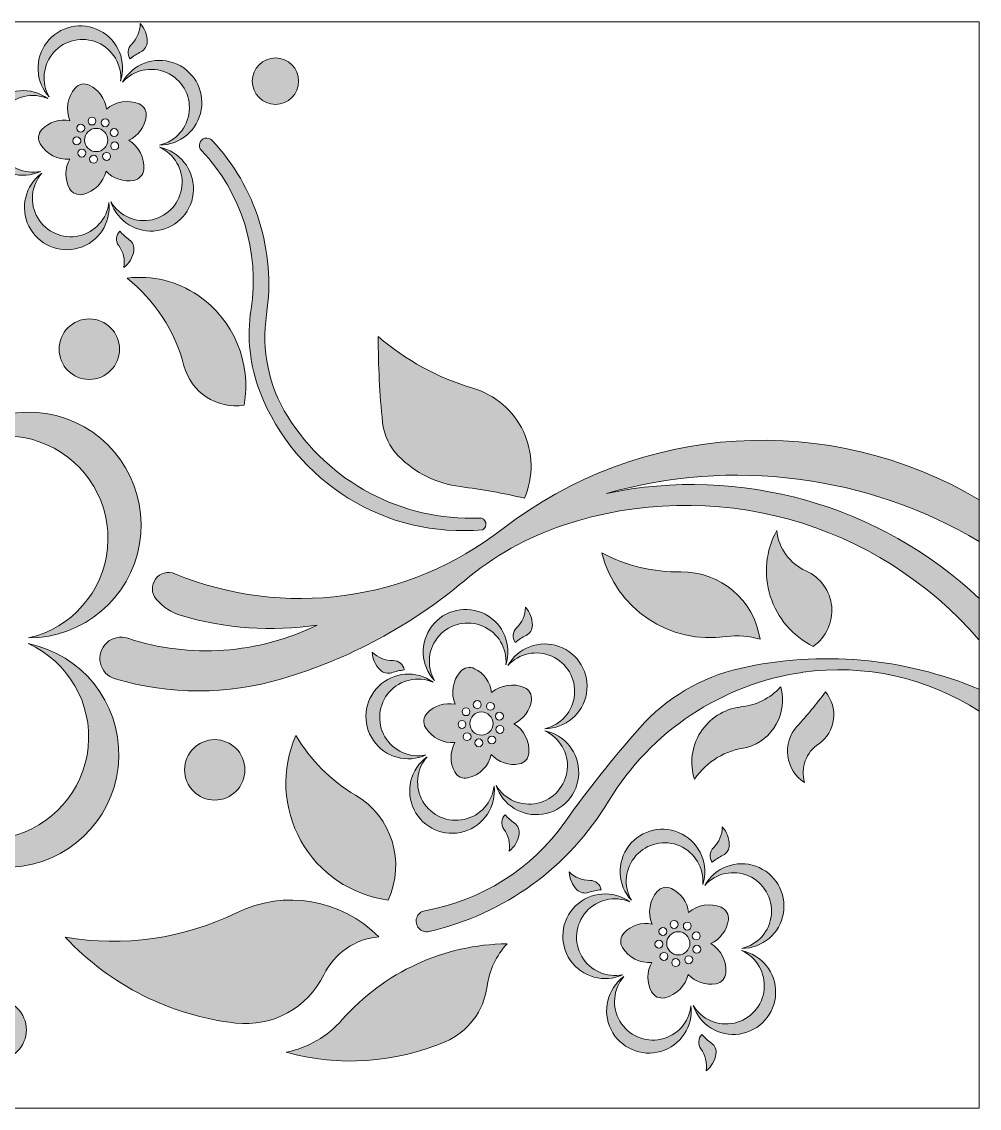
# Model space of a CAD drawing. Header units: millimetres. Extents: x 17217 to 18905, y -397 to 1453.
# Drawn here: x 18404 to 18905, y 885 to 1453 of the extents above; entities that cross this region are included whole.
import ezdxf

# ---------------------------------------------------------------- set-up
doc = ezdxf.new("R2010")
doc.units = ezdxf.units.MM
doc.layers.add('hadika', color=3, linetype='Continuous', lineweight=35)

msp = doc.modelspace()

# ---------------------------------------------------------------- hatches: boundary and pattern name
at = {"layer": 'hadika', "lineweight": 0}
h = msp.add_hatch(color=41, dxfattribs=at)
h.dxf.hatch_style = 1
h.paths.add_polyline_path([(18455.97, 1421.43, 1.741086), (18418.64, 1413.19, -1.363612)])
h = msp.add_hatch(color=41, dxfattribs=at)
h.dxf.hatch_style = 1
h.paths.add_polyline_path([(18461.58, 1440.65, 0.368825), (18460.92, 1433.14, -0.048384), (18466.56, 1436.74, 0.280042), (18469.86, 1442.09, 0.191339), (18466.2, 1451.51, -0.198632)])
h = msp.add_hatch(color=41, dxfattribs=at)
h.dxf.hatch_style = 1
h.paths.add_polyline_path([(18457, 1420.98, -1.363612), (18476.38, 1388.02, 1.741086)])
h = msp.add_hatch(color=41, dxfattribs=at)
h.dxf.hatch_style = 1
h.paths.add_polyline_path([(18549.04, 1421.44, 1), (18524.83, 1421.44, 1)])
h = msp.add_hatch(color=41, dxfattribs=at)
h.dxf.hatch_style = 1
h.paths.add_polyline_path([(18429.34, 1380.75, 0.255309), (18429.23, 1365.37, 0.339445), (18436.14, 1362.26, 0.283951), (18448.36, 1374.45, 0.255309), (18462.95, 1369.59, 0.339445), (18468.04, 1375.2, 0.283951), (18460.22, 1390.59, 0.255309), (18469.35, 1402.96, 0.339445), (18465.59, 1409.54, 0.283951), (18448.54, 1406.86, 0.255309), (18439.59, 1419.37, 0.339445), (18432.18, 1417.83, 0.283951), (18429.45, 1400.78, 0.255309), (18414.8, 1396.13, 0.339445), (18413.97, 1388.6, 0.283951)])
h.paths.add_polyline_path([(18441.84, 1382.68, -1), (18441.84, 1378.54, -1)], flags=16)
h.paths.add_polyline_path([(18435.68, 1381.77, -1), (18435.68, 1385.9, -1)], flags=16)
h.paths.add_polyline_path([(18443.18, 1396.75, -1), (18443.18, 1384.62, -1)], flags=16)
h.paths.add_polyline_path([(18448.63, 1384.17, -1), (18448.63, 1380.04, -1)], flags=16)
h.paths.add_polyline_path([(18433.03, 1388.19, -1), (18433.03, 1392.33, -1)], flags=16)
h.paths.add_polyline_path([(18452.87, 1389.68, -1), (18452.87, 1385.54, -1)], flags=16)
h.paths.add_polyline_path([(18435.13, 1394.82, -1), (18435.13, 1398.95, -1)], flags=16)
h.paths.add_polyline_path([(18452.58, 1396.62, -1), (18452.58, 1392.49, -1)], flags=16)
h.paths.add_polyline_path([(18441, 1402.68, -1), (18441, 1398.54, -1)], flags=16)
h.paths.add_polyline_path([(18447.89, 1401.76, -1), (18447.89, 1397.62, -1)], flags=16)
h = msp.add_hatch(color=41, dxfattribs=at)
h.dxf.hatch_style = 1
h.paths.add_polyline_path([(18414.19, 1374.3, -1.363612), (18417.89, 1412.35, 1.741086)])
h = msp.add_hatch(color=41, dxfattribs=at)
h.dxf.hatch_style = 1
h.paths.add_polyline_path([(18503.75, 1390.51, 1.002653), (18498.19, 1385.26, -0.232545), (18524.15, 1302.18, 0.132035), (18528.86, 1258.89, 0.33502), (18645.25, 1186.99, 0.79257), (18643.57, 1193.08, -0.269428), (18543.32, 1246.18, -0.178124), (18532.24, 1299.49, 0.229446)])
h = msp.add_hatch(color=41, dxfattribs=at)
h.dxf.hatch_style = 1
h.paths.add_polyline_path([(18476.27, 1386.9, -1.363612), (18450.91, 1358.29, 1.741086)])
h = msp.add_hatch(color=41, dxfattribs=at)
h.dxf.hatch_style = 1
h.paths.add_polyline_path([(18414.76, 1373.33, 1.741086), (18449.81, 1358.05, -1.363612)])
h = msp.add_hatch(color=41, dxfattribs=at)
h.dxf.hatch_style = 1
h.paths.add_polyline_path([(18457.72, 1324.06, 0.191339), (18462.88, 1332.76, 0.280042), (18460.5, 1338.57, -0.048384), (18455.52, 1343.04, 0.368825), (18454.94, 1335.53, -0.198632)])
h = msp.add_hatch(color=41, dxfattribs=at)
h.dxf.hatch_style = 1
h.paths.add_polyline_path([(18496.41, 1309.5, 0.18184), (18459.38, 1318.5, -0.162578), (18489.04, 1272.71, 0.38684), (18520.53, 1252.09, 0.295719)])
h = msp.add_hatch(color=41, dxfattribs=at)
h.dxf.hatch_style = 1
h.paths.add_polyline_path([(18455.38, 1281.35, 1), (18423.8, 1281.35, 1)])
h = msp.add_hatch(color=41, dxfattribs=at)
h.dxf.hatch_style = 1
h.paths.add_polyline_path([(18590.66, 1287.9, 0.026888), (18592.94, 1243.03, 0.170302), (18601.26, 1225.43, 0.16784), (18633.43, 1209.52, -0.025703), (18667.11, 1203.46, 0.449514), (18640.05, 1261.02, -0.106439)])
h = msp.add_hatch(color=41, dxfattribs=at)
h.dxf.hatch_style = 1
h.paths.add_polyline_path([(18356.22, 1218.31, -1.363612), (18407.89, 1130.41, 1.741086)])
h = msp.add_hatch(color=41, dxfattribs=at)
h.dxf.hatch_style = 1
h.paths.add_polyline_path([(18655.34, 1187.16, -0.268861), (18484.24, 1164.01, 0.783613), (18474.52, 1150.74, 0.147922), (18487.74, 1142.08, 0.108718), (18558.74, 1137.13, -0.19551), (18459.67, 1130.24, 1.014903), (18453.06, 1109.04, 0.144591), (18540.3, 1109.04, 0.103478), (18635.67, 1160.33, -0.094727), (18687.46, 1189.34, -0.30474), (18904.88, 1129.23), (18904.88, 1151.09, 0.245213), (18709.95, 1205.94, -0.205935), (18904.88, 1180.83), (18904.88, 1202.6, 0.308256)])
h = msp.add_hatch(color=41, dxfattribs=at)
h.dxf.hatch_style = 1
h.paths.add_polyline_path([(18798.97, 1186.55, 0.42589), (18818.06, 1126.01, 0.585803), (18814.28, 1165.47, -0.269972)])
h = msp.add_hatch(color=41, dxfattribs=at)
h.dxf.hatch_style = 1
h.paths.add_polyline_path([(18707.6, 1174.85, 0.385893), (18772.75, 1131.14, -0.11454), (18790.26, 1129.7, 0.376332), (18748.93, 1164.91, -0.125681)])
h = msp.add_hatch(color=41, dxfattribs=at)
h.dxf.hatch_style = 1
h.paths.add_polyline_path([(18657.38, 1116.4, 1.741086), (18620.04, 1108.16, -1.363612)])
h = msp.add_hatch(color=41, dxfattribs=at)
h.dxf.hatch_style = 1
h.paths.add_polyline_path([(18662.99, 1135.62, 0.368825), (18662.33, 1128.11, -0.048384), (18667.97, 1131.71, 0.280042), (18671.27, 1137.06, 0.191339), (18667.6, 1146.48, -0.198632)])
h = msp.add_hatch(color=41, dxfattribs=at)
h.dxf.hatch_style = 1
h.paths.add_polyline_path([(18407.6, 1127.43, -1.363612), (18339.97, 1051.12, 1.741086)])
h = msp.add_hatch(color=41, dxfattribs=at)
h.dxf.hatch_style = 1
h.paths.add_polyline_path([(18658.41, 1115.95, -1.363612), (18677.79, 1082.99, 1.741086)])
h = msp.add_hatch(color=41, dxfattribs=at)
h.dxf.hatch_style = 1
h.paths.add_polyline_path([(18587.51, 1122.97, 0.191339), (18591.59, 1113.71, 0.280042), (18597.7, 1112.26, -0.048384), (18604.24, 1113.71, 0.368825), (18598.46, 1118.55, -0.198632)])
h = msp.add_hatch(color=41, dxfattribs=at)
h.dxf.hatch_style = 1
h.paths.add_polyline_path([(18688.21, 1034.1, -0.196899), (18615.03, 987.81, 1.025656), (18617.23, 976.97, 0.203748), (18711.12, 1045.12, -0.225983), (18812.68, 1112.43, -0.181065), (18904.88, 1092.06), (18904.88, 1103.59, 0.1558), (18779.82, 1114.48, 0.157298), (18727.42, 1083.48, 0.026622)])
h = msp.add_hatch(color=41, dxfattribs=at)
h.dxf.hatch_style = 1
h.paths.add_polyline_path([(18630.75, 1075.72, 0.255309), (18630.64, 1060.34, 0.339445), (18637.54, 1057.23, 0.283951), (18649.76, 1069.42, 0.255309), (18664.35, 1064.56, 0.339445), (18669.45, 1070.17, 0.283951), (18661.63, 1085.56, 0.255309), (18670.76, 1097.93, 0.339445), (18667, 1104.51, 0.283951), (18649.95, 1101.83, 0.255309), (18641, 1114.34, 0.339445), (18633.58, 1112.8, 0.283951), (18630.86, 1095.75, 0.255309), (18616.2, 1091.1, 0.339445), (18615.38, 1083.57, 0.283951)])
h.paths.add_polyline_path([(18643.25, 1077.65, -1), (18643.25, 1073.51, -1)], flags=16)
h.paths.add_polyline_path([(18637.09, 1076.74, -1), (18637.09, 1080.87, -1)], flags=16)
h.paths.add_polyline_path([(18644.59, 1091.72, -1), (18644.59, 1079.59, -1)], flags=16)
h.paths.add_polyline_path([(18650.04, 1079.14, -1), (18650.04, 1075.01, -1)], flags=16)
h.paths.add_polyline_path([(18634.44, 1083.16, -1), (18634.44, 1087.3, -1)], flags=16)
h.paths.add_polyline_path([(18654.28, 1084.65, -1), (18654.28, 1080.52, -1)], flags=16)
h.paths.add_polyline_path([(18636.54, 1089.79, -1), (18636.54, 1093.92, -1)], flags=16)
h.paths.add_polyline_path([(18653.99, 1091.59, -1), (18653.99, 1087.46, -1)], flags=16)
h.paths.add_polyline_path([(18642.41, 1097.65, -1), (18642.41, 1093.51, -1)], flags=16)
h.paths.add_polyline_path([(18649.3, 1096.73, -1), (18649.3, 1092.59, -1)], flags=16)
h = msp.add_hatch(color=41, dxfattribs=at)
h.dxf.hatch_style = 1
h.paths.add_polyline_path([(18615.6, 1069.27, -1.363612), (18619.3, 1107.32, 1.741086)])
h = msp.add_hatch(color=41, dxfattribs=at)
h.dxf.hatch_style = 1
h.paths.add_polyline_path([(18756, 1056.66, -0.218114), (18783.42, 1073.09, 0.410612), (18801.05, 1104.81, -0.185211), (18779.88, 1094.31, 0.467913)])
h = msp.add_hatch(color=41, dxfattribs=at)
h.dxf.hatch_style = 1
h.paths.add_polyline_path([(18809.57, 1084.15, 0.462984), (18813.47, 1054.9, -0.327869), (18820.99, 1075.1, 0.443405), (18824.46, 1102.17, -0.022154)])
h = msp.add_hatch(color=41, dxfattribs=at)
h.dxf.hatch_style = 1
h.paths.add_polyline_path([(18547.62, 1079.43, 0.499953), (18595.8, 993.42, 0.385976), (18578.8, 1048.24, -0.126855)])
h = msp.add_hatch(color=41, dxfattribs=at)
h.dxf.hatch_style = 1
h.paths.add_polyline_path([(18677.68, 1081.87, -1.363612), (18652.32, 1053.26, 1.741086)])
h = msp.add_hatch(color=41, dxfattribs=at)
h.dxf.hatch_style = 1
h.paths.add_polyline_path([(18520.97, 1061.46, 1), (18489.38, 1061.46, 1)])
h = msp.add_hatch(color=41, dxfattribs=at)
h.dxf.hatch_style = 1
h.paths.add_polyline_path([(18616.17, 1068.3, 1.741086), (18651.22, 1053.02, -1.363612)])
h = msp.add_hatch(color=41, dxfattribs=at)
h.dxf.hatch_style = 1
h.paths.add_polyline_path([(18659.13, 1019.03, 0.191339), (18664.29, 1027.73, 0.280042), (18661.91, 1033.54, -0.048384), (18656.93, 1038.01, 0.368825), (18656.35, 1030.5, -0.198632)])
h = msp.add_hatch(color=41, dxfattribs=at)
h.dxf.hatch_style = 1
h.paths.add_polyline_path([(18760.32, 1001.52, 1.741086), (18722.99, 993.28, -1.363612)])
h = msp.add_hatch(color=41, dxfattribs=at)
h.dxf.hatch_style = 1
h.paths.add_polyline_path([(18765.93, 1020.73, 0.368825), (18765.27, 1013.23, -0.048384), (18770.91, 1016.83, 0.280042), (18774.21, 1022.17, 0.191339), (18770.55, 1031.6, -0.198632)])
h = msp.add_hatch(color=41, dxfattribs=at)
h.dxf.hatch_style = 1
h.paths.add_polyline_path([(18761.35, 1001.07, -1.363612), (18780.73, 968.11, 1.741086)])
h = msp.add_hatch(color=41, dxfattribs=at)
h.dxf.hatch_style = 1
h.paths.add_polyline_path([(18690.46, 1008.08, 0.191339), (18694.53, 998.82, 0.280042), (18700.64, 997.38, -0.048384), (18707.18, 998.82, 0.368825), (18701.41, 1003.66, -0.198632)])
h = msp.add_hatch(color=41, dxfattribs=at)
h.dxf.hatch_style = 1
h.paths.add_polyline_path([(18733.69, 960.83, 0.255309), (18733.58, 945.46, 0.339445), (18740.48, 942.34, 0.283951), (18752.71, 954.53, 0.255309), (18767.29, 949.68, 0.339445), (18772.39, 955.28, 0.283951), (18764.57, 970.67, 0.255309), (18773.7, 983.05, 0.339445), (18769.94, 989.63, 0.283951), (18752.89, 986.95, 0.255309), (18743.94, 999.45, 0.339445), (18736.52, 997.91, 0.283951), (18733.8, 980.86, 0.255309), (18719.15, 976.22, 0.339445), (18718.32, 968.69, 0.283951)])
h.paths.add_polyline_path([(18746.19, 962.76, -1), (18746.19, 958.63, -1)], flags=16)
h.paths.add_polyline_path([(18740.03, 961.85, -1), (18740.03, 965.98, -1)], flags=16)
h.paths.add_polyline_path([(18747.53, 976.83, -1), (18747.53, 964.7, -1)], flags=16)
h.paths.add_polyline_path([(18752.98, 964.26, -1), (18752.98, 960.12, -1)], flags=16)
h.paths.add_polyline_path([(18737.38, 968.28, -1), (18737.38, 972.41, -1)], flags=16)
h.paths.add_polyline_path([(18757.22, 969.76, -1), (18757.22, 965.63, -1)], flags=16)
h.paths.add_polyline_path([(18739.48, 974.9, -1), (18739.48, 979.04, -1)], flags=16)
h.paths.add_polyline_path([(18756.93, 976.71, -1), (18756.93, 972.57, -1)], flags=16)
h.paths.add_polyline_path([(18745.35, 982.76, -1), (18745.35, 978.63, -1)], flags=16)
h.paths.add_polyline_path([(18752.24, 981.84, -1), (18752.24, 977.71, -1)], flags=16)
h = msp.add_hatch(color=41, dxfattribs=at)
h.dxf.hatch_style = 1
h.paths.add_polyline_path([(18718.54, 954.38, -1.363612), (18722.24, 992.44, 1.741086)])
h = msp.add_hatch(color=41, dxfattribs=at)
h.dxf.hatch_style = 1
h.paths.add_polyline_path([(18516.61, 986.8, -0.158217), (18427.05, 973.98, 0.178542), (18516.11, 929.11, 0.317507), (18562.22, 954.39, -0.26182), (18590.92, 974.2, 0.322522)])
h = msp.add_hatch(color=41, dxfattribs=at)
h.dxf.hatch_style = 1
h.paths.add_polyline_path([(18571.87, 930.9, -0.162958), (18542.47, 913.81, 0.169524), (18625.69, 919.38, 0.265731), (18647.54, 948.19, -0.155952), (18658.04, 970.57, 0.212263)])
h = msp.add_hatch(color=41, dxfattribs=at)
h.dxf.hatch_style = 1
h.paths.add_polyline_path([(18780.62, 966.99, -1.363612), (18755.26, 938.37, 1.741086)])
h = msp.add_hatch(color=41, dxfattribs=at)
h.dxf.hatch_style = 1
h.paths.add_polyline_path([(18719.11, 953.41, 1.741086), (18754.16, 938.13, -1.363612)])
h = msp.add_hatch(color=41, dxfattribs=at)
h.dxf.hatch_style = 1
h.paths.add_polyline_path([(18406.69, 925.59, 1), (18375.11, 925.59, 1)])
h = msp.add_hatch(color=41, dxfattribs=at)
h.dxf.hatch_style = 1
h.paths.add_polyline_path([(18762.07, 904.14, 0.191339), (18767.23, 912.84, 0.280042), (18764.85, 918.65, -0.048384), (18759.87, 923.13, 0.368825), (18759.29, 915.62, -0.198632)])

# ---------------------------------------------------------------- linework, layer by layer
at = {"layer": 'hadika', "color": 41, "lineweight": 0}
for p, q in [((18904.88, 1180.83), (18904.88, 1202.6)), ((18904.88, 1129.23), (18904.88, 1151.09))]:
    msp.add_line(p, q, dxfattribs=at)
msp.add_lwpolyline([(17216.75, 884.57), (17216.75, 1452.51), (18904.88, 1452.51), (18904.88, 884.57)], close=True, dxfattribs=at)
for points in [[(18455.97, 1421.43, 1.363612), (18418.64, 1413.19, -1.741086), (18455.97, 1421.43, 0.491715)], [(18476.38, 1388.02, 1.363612), (18457, 1420.98, -1.741086), (18476.38, 1388.02, 0.491715)], [(18417.89, 1412.35, 1.363612), (18414.19, 1374.3, -1.741086), (18417.89, 1412.35, 0.491715)], [(18450.91, 1358.29, 1.363612), (18476.27, 1386.9, -1.741086), (18450.91, 1358.29, 0.491715)], [(18414.76, 1373.33, 1.363612), (18449.81, 1358.05, -1.741086), (18414.76, 1373.33, 0.491715)], [(18407.89, 1130.41, 1.363612), (18356.22, 1218.31, -1.741086), (18407.89, 1130.41, 0.491715)], [(18657.38, 1116.4, 1.363612), (18620.04, 1108.16, -1.741086), (18657.38, 1116.4, 0.491715)], [(18339.97, 1051.12, 1.363612), (18407.6, 1127.43, -1.741086), (18339.97, 1051.12, 0.491715)], [(18677.79, 1082.99, 1.363612), (18658.41, 1115.95, -1.741086), (18677.79, 1082.99, 0.491715)], [(18619.3, 1107.32, 1.363612), (18615.6, 1069.27, -1.741086), (18619.3, 1107.32, 0.491715)], [(18652.32, 1053.26, 1.363612), (18677.68, 1081.87, -1.741086), (18652.32, 1053.26, 0.491715)], [(18616.17, 1068.3, 1.363612), (18651.22, 1053.02, -1.741086), (18616.17, 1068.3, 0.491715)], [(18760.32, 1001.52, 1.363612), (18722.99, 993.28, -1.741086), (18760.32, 1001.52, 0.491715)], [(18780.73, 968.11, 1.363612), (18761.35, 1001.07, -1.741086), (18780.73, 968.11, 0.491715)], [(18722.24, 992.44, 1.363612), (18718.54, 954.38, -1.741086), (18722.24, 992.44, 0.491715)], [(18755.26, 938.37, 1.363612), (18780.62, 966.99, -1.741086), (18755.26, 938.37, 0.491715)], [(18719.11, 953.41, 1.363612), (18754.16, 938.13, -1.741086), (18719.11, 953.41, 0.491715)]]:
    msp.add_lwpolyline(points, format="xyb", dxfattribs=at)
for centre, radius in [((18536.93, 1421.44), 12.11), ((18435.13, 1396.89), 2.07), ((18441, 1400.61), 2.07), ((18447.89, 1399.69), 2.07), ((18433.03, 1390.26), 2.07), ((18443.18, 1390.68), 6.07), ((18452.58, 1394.56), 2.07), ((18435.68, 1383.83), 2.07), ((18452.87, 1387.61), 2.07), ((18441.84, 1380.61), 2.07), ((18448.63, 1382.1), 2.07), ((18439.59, 1281.35), 15.79), ((18642.41, 1095.58), 2.07), ((18649.3, 1094.66), 2.07), ((18636.54, 1091.86), 2.07), ((18644.59, 1085.65), 6.07), ((18653.99, 1089.53), 2.07), ((18634.44, 1085.23), 2.07), ((18637.09, 1078.8), 2.07), ((18650.04, 1077.07), 2.07), ((18654.28, 1082.58), 2.07), ((18505.17, 1061.46), 15.79), ((18643.25, 1075.58), 2.07), ((18745.35, 980.69), 2.07), ((18739.48, 976.97), 2.07), ((18752.24, 979.78), 2.07), ((18737.38, 970.34), 2.07), ((18747.53, 970.77), 6.07), ((18756.93, 974.64), 2.07), ((18740.03, 963.92), 2.07), ((18757.22, 967.7), 2.07), ((18746.19, 960.7), 2.07), ((18752.98, 962.19), 2.07), ((18390.9, 925.59), 15.79)]:
    msp.add_circle(centre, radius, dxfattribs=at)
for centre, radius, start, end in [((18450.75, 1451.66), 15.45, 314.5075, 359.4458), ((18456.16, 1442.18), 13.7, 359.5919, 42.9198), ((18465.65, 1436.51), 5.8, 134.5075, 215.4884), ((18463.82, 1442.13), 6.05, 297.014, 359.5919), ((18482.31, 1405.86), 34.67, 117.014, 128.0942), ((18436.89, 1413.76), 6.22, 64.2272, 139.2253), ((18444.61, 1407.1), 16.42, 139.2253, 202.6332), ((18432.62, 1404.92), 16.04, 6.9386, 64.2272), ((18459.24, 1394.4), 16.42, 67.2253, 130.6332), ((18463.18, 1403.8), 6.22, 352.2272, 67.2253), ((18453.46, 1405.13), 16.04, 294.9386, 352.2272), ((18426.38, 1385.04), 16.04, 78.9386, 136.2272), ((18419.29, 1391.83), 6.22, 136.2272, 211.2253), ((18500.96, 1387.9), 3.82, 43.2276, 223.5312), ((18428.01, 1397.12), 16.42, 211.2253, 274.6332), ((18451.67, 1376.56), 16.42, 355.2253, 58.6332), ((18424.04, 1315.59), 109.39, 351.5372, 43.2276), ((18443.36, 1372.96), 16.04, 150.9386, 208.2272), ((18426.68, 1317.33), 98.63, 351.1664, 43.5312), ((18432.38, 1378.25), 16.42, 283.2253, 346.6332), ((18460.1, 1385.37), 16.04, 222.9386, 280.2272), ((18461.84, 1375.72), 6.22, 280.2272, 355.2253), ((18434.71, 1368.32), 6.22, 208.2272, 283.2253), ((18459.63, 1338.95), 5.8, 135.0902, 216.0711), ((18481.09, 1366.46), 34.67, 222.4844, 233.5646), ((18442.46, 1326.44), 15.45, 351.1328, 36.0711), ((18456.91, 1333.7), 6.05, 350.9867, 53.5646), ((18449.35, 1334.9), 13.7, 307.6588, 350.9867), ((18465.93, 1264.77), 54.13, 55.7318, 96.9561), ((18405.66, 1251.19), 86.11, 14.4721, 51.4091), ((18464.17, 1262.19), 57.25, 349.8361, 55.7318), ((18607.04, 1289.3), 83.89, 171.1664, 201.2525), ((18610.24, 1287.89), 78.86, 171.5372, 211.9365), ((19008.69, 1286.57), 418.03, 179.8165, 185.9774), ((18677.79, 1389.14), 133.57, 229.286, 253.5886), ((18516.12, 1279.7), 27.96, 194.4721, 279.0661), ((18628.04, 1220.23), 42.52, 336.7702, 73.5886), ((18634.69, 1300.05), 113.55, 201.2525, 275.34), ((18639.13, 1305.9), 112.9, 211.9365, 272.2526), ((18622.2, 1246.1), 29.42, 185.9774, 224.6367), ((18791.44, 1011.73), 222.04, 59.2752, 127.8041), ((18640.37, 1264.04), 54.96, 224.6367, 262.7476), ((18778.22, 966.77), 248.72, 59.3852, 105.9312), ((18754.86, 991.73), 218.87, 46.7293, 101.8405), ((18591.38, 879.12), 333.07, 76.8581, 82.7476), ((18751.43, 997.48), 202.25, 40.6486, 108.4409), ((18643.7, 1189.84), 3.25, 298.6554, 92.2526), ((18549.82, 1323.18), 172.15, 247.6093, 307.8041), ((18737.45, 1039.4), 158.06, 108.4409, 130.0862), ((18837.6, 1165.46), 44.02, 151.3621, 243.6368), ((18824.72, 1189.15), 25.88, 185.7658, 246.198), ((18747.71, 1250.79), 85.89, 242.1606, 270.8143), ((18764.27, 1188.92), 58.39, 193.946, 278.351), ((18481.02, 1156.18), 8.47, 67.6093, 219.9401), ((18749.52, 1123.74), 41.18, 8.3225, 90.8143), ((18805.1, 1144.68), 22.72, 304.7504, 66.198), ((18465.4, 1362.63), 264.42, 286.4548, 310.0862), ((18495.44, 1168.25), 27.28, 219.9401, 253.5973), ((18534.5, 1300.95), 165.61, 253.5973, 278.4162), ((18652.16, 1146.63), 15.45, 314.5075, 359.4458), ((18657.57, 1137.15), 13.7, 359.5919, 42.9198), ((18500.74, 1255.53), 131.85, 251.8501, 296.0994), ((18665.23, 1137.1), 6.05, 297.014, 359.5919), ((18456.21, 1119.69), 11.11, 71.8501, 253.5452), ((18667.05, 1131.48), 5.8, 134.5075, 215.4884), ((18683.72, 1100.83), 34.67, 117.014, 128.0942), ((18778.39, 1092.71), 38.84, 72.2144, 98.351), ((18601.21, 1123.47), 13.7, 182.091, 225.419), ((18598.33, 1134), 15.45, 225.5651, 270.5034), ((18825.3, 913.22), 206.34, 67.3138, 102.7358), ((18595.83, 1118.01), 6.05, 225.419, 287.9969), ((18608.41, 1079.29), 34.67, 96.9166, 107.9969), ((18598.52, 1112.75), 5.8, 9.5224, 90.5034), ((18638.29, 1108.73), 6.22, 64.2272, 139.2253), ((18634.03, 1099.89), 16.04, 6.9386, 64.2272), ((18801.67, 1017.77), 99.15, 102.7358, 138.4928), ((18831.58, 979.11), 134.66, 57.0165, 98.0687), ((18496.68, 1256.73), 154, 253.5452, 286.4548), ((18646.02, 1102.07), 16.42, 139.2253, 202.6332), ((18832.56, 972.16), 141.67, 98.0687, 149.0045), ((18660.64, 1089.37), 16.42, 67.2253, 130.6332), ((18664.59, 1098.77), 6.22, 352.2272, 67.2253), ((18776.78, 1127.15), 32.98, 275.3959, 317.3676), ((18776.18, 1097.87), 25.82, 286.2952, 15.5898), ((18613.72, 1261.05), 263.92, 317.9109, 322.9873), ((18810.46, 1090.21), 18.41, 304.8844, 40.5354), ((18654.87, 1100.1), 16.04, 294.9386, 352.2272), ((18620.7, 1086.8), 6.22, 136.2272, 211.2253), ((18627.78, 1080.01), 16.04, 78.9386, 136.2272), ((18783.65, 1065.52), 29.04, 97.4652, 197.7672), ((18653.08, 1071.53), 16.42, 355.2253, 58.6332), ((18603.97, 1054.49), 61.61, 156.1282, 262.3798), ((18623.69, 1124.27), 88.3, 210.5243, 239.4429), ((18629.42, 1092.09), 16.42, 211.2253, 274.6332), ((19171.13, 690.82), 592.5, 138.49283, 144.59273), ((18823.93, 1071.18), 19.35, 137.9109, 237.2844), ((18644.77, 1067.93), 16.04, 150.9386, 208.2272), ((18830.99, 1059.88), 18.21, 123.2812, 195.8921), ((18633.79, 1073.22), 16.42, 283.2253, 346.6332), ((18661.5, 1080.34), 16.04, 222.9386, 280.2272), ((18663.25, 1070.69), 6.22, 280.2272, 355.2253), ((18787.65, 1034.94), 38.38, 96.3215, 145.5386), ((18636.12, 1063.29), 6.22, 208.2272, 283.2253), ((18557.08, 1011.46), 42.71, 335.0214, 59.4429), ((18584.04, 1121.46), 148.25, 282.9393, 329.0045), ((18595.13, 1100.28), 114.21, 280.0368, 324.5927), ((18661.04, 1033.92), 5.8, 135.0902, 216.0711), ((18682.5, 1061.43), 34.67, 222.4844, 233.5646), ((18643.86, 1021.41), 15.45, 351.1328, 36.0711), ((18658.32, 1028.67), 6.05, 350.9867, 53.5646), ((18755.1, 1031.75), 15.45, 314.5075, 359.4458), ((18760.51, 1022.27), 13.7, 359.5919, 42.9198), ((18650.76, 1029.87), 13.7, 307.6588, 350.9867), ((18769.99, 1016.59), 5.8, 134.5075, 215.4884), ((18786.66, 985.94), 34.67, 117.014, 128.0942), ((18768.17, 1022.21), 6.05, 297.014, 359.5919), ((18704.15, 1008.58), 13.7, 182.091, 225.419), ((18701.27, 1019.11), 15.45, 225.5651, 270.5034), ((18701.46, 997.86), 5.8, 9.5224, 90.5034), ((18741.24, 993.85), 6.22, 64.2272, 139.2253), ((18698.77, 1003.13), 6.05, 225.419, 287.9969), ((18711.35, 964.41), 34.67, 96.9166, 107.9969), ((18748.96, 987.18), 16.42, 139.2253, 202.6332), ((18736.97, 985.01), 16.04, 6.9386, 64.2272), ((18545.01, 928.89), 64.5, 44.6233, 116.1259), ((18763.58, 974.48), 16.42, 67.2253, 130.6332), ((18767.53, 983.89), 6.22, 352.2272, 67.2253), ((18452.08, 1118.37), 146.54, 260.1632, 296.1259), ((18615.99, 982.37), 5.53, 100.0368, 282.9393), ((18757.81, 985.21), 16.04, 294.9386, 352.2272), ((18730.73, 965.12), 16.04, 78.9386, 136.2272), ((18532.41, 1072.28), 144.1, 223.0128, 263.5048), ((18594.19, 938.77), 35.58, 95.2774, 153.9649), ((18723.64, 971.91), 6.22, 136.2272, 211.2253), ((18659.57, 853.82), 116.76, 90.7497, 138.6853), ((18687.79, 942.96), 40.59, 137.1378, 172.5937), ((18732.36, 977.2), 16.42, 211.2253, 274.6332), ((18756.02, 956.65), 16.42, 355.2253, 58.6332), ((18747.71, 953.04), 16.04, 150.9386, 208.2272), ((18521.27, 974.4), 45.58, 263.5048, 333.9649), ((18736.73, 958.33), 16.42, 283.2253, 346.6332), ((18764.45, 965.46), 16.04, 222.9386, 280.2272), ((18766.19, 955.8), 6.22, 280.2272, 355.2253), ((18611.42, 952.89), 36.42, 293.0684, 352.5937), ((18739.06, 948.4), 6.22, 208.2272, 283.2253), ((18531.65, 966.26), 53.55, 281.6635, 318.6853), ((18763.98, 919.03), 5.8, 135.0902, 216.0711), ((18785.44, 946.54), 34.67, 222.4844, 233.5646), ((18576.11, 1035.79), 126.53, 254.5823, 293.0684), ((18746.81, 906.52), 15.45, 351.1328, 36.0711), ((18761.26, 913.79), 6.05, 350.9867, 53.5646), ((18753.7, 914.99), 13.7, 307.6588, 350.9867)]:
    msp.add_arc(centre, radius, start, end, dxfattribs=at)

doc.saveas('drawing.dxf')
